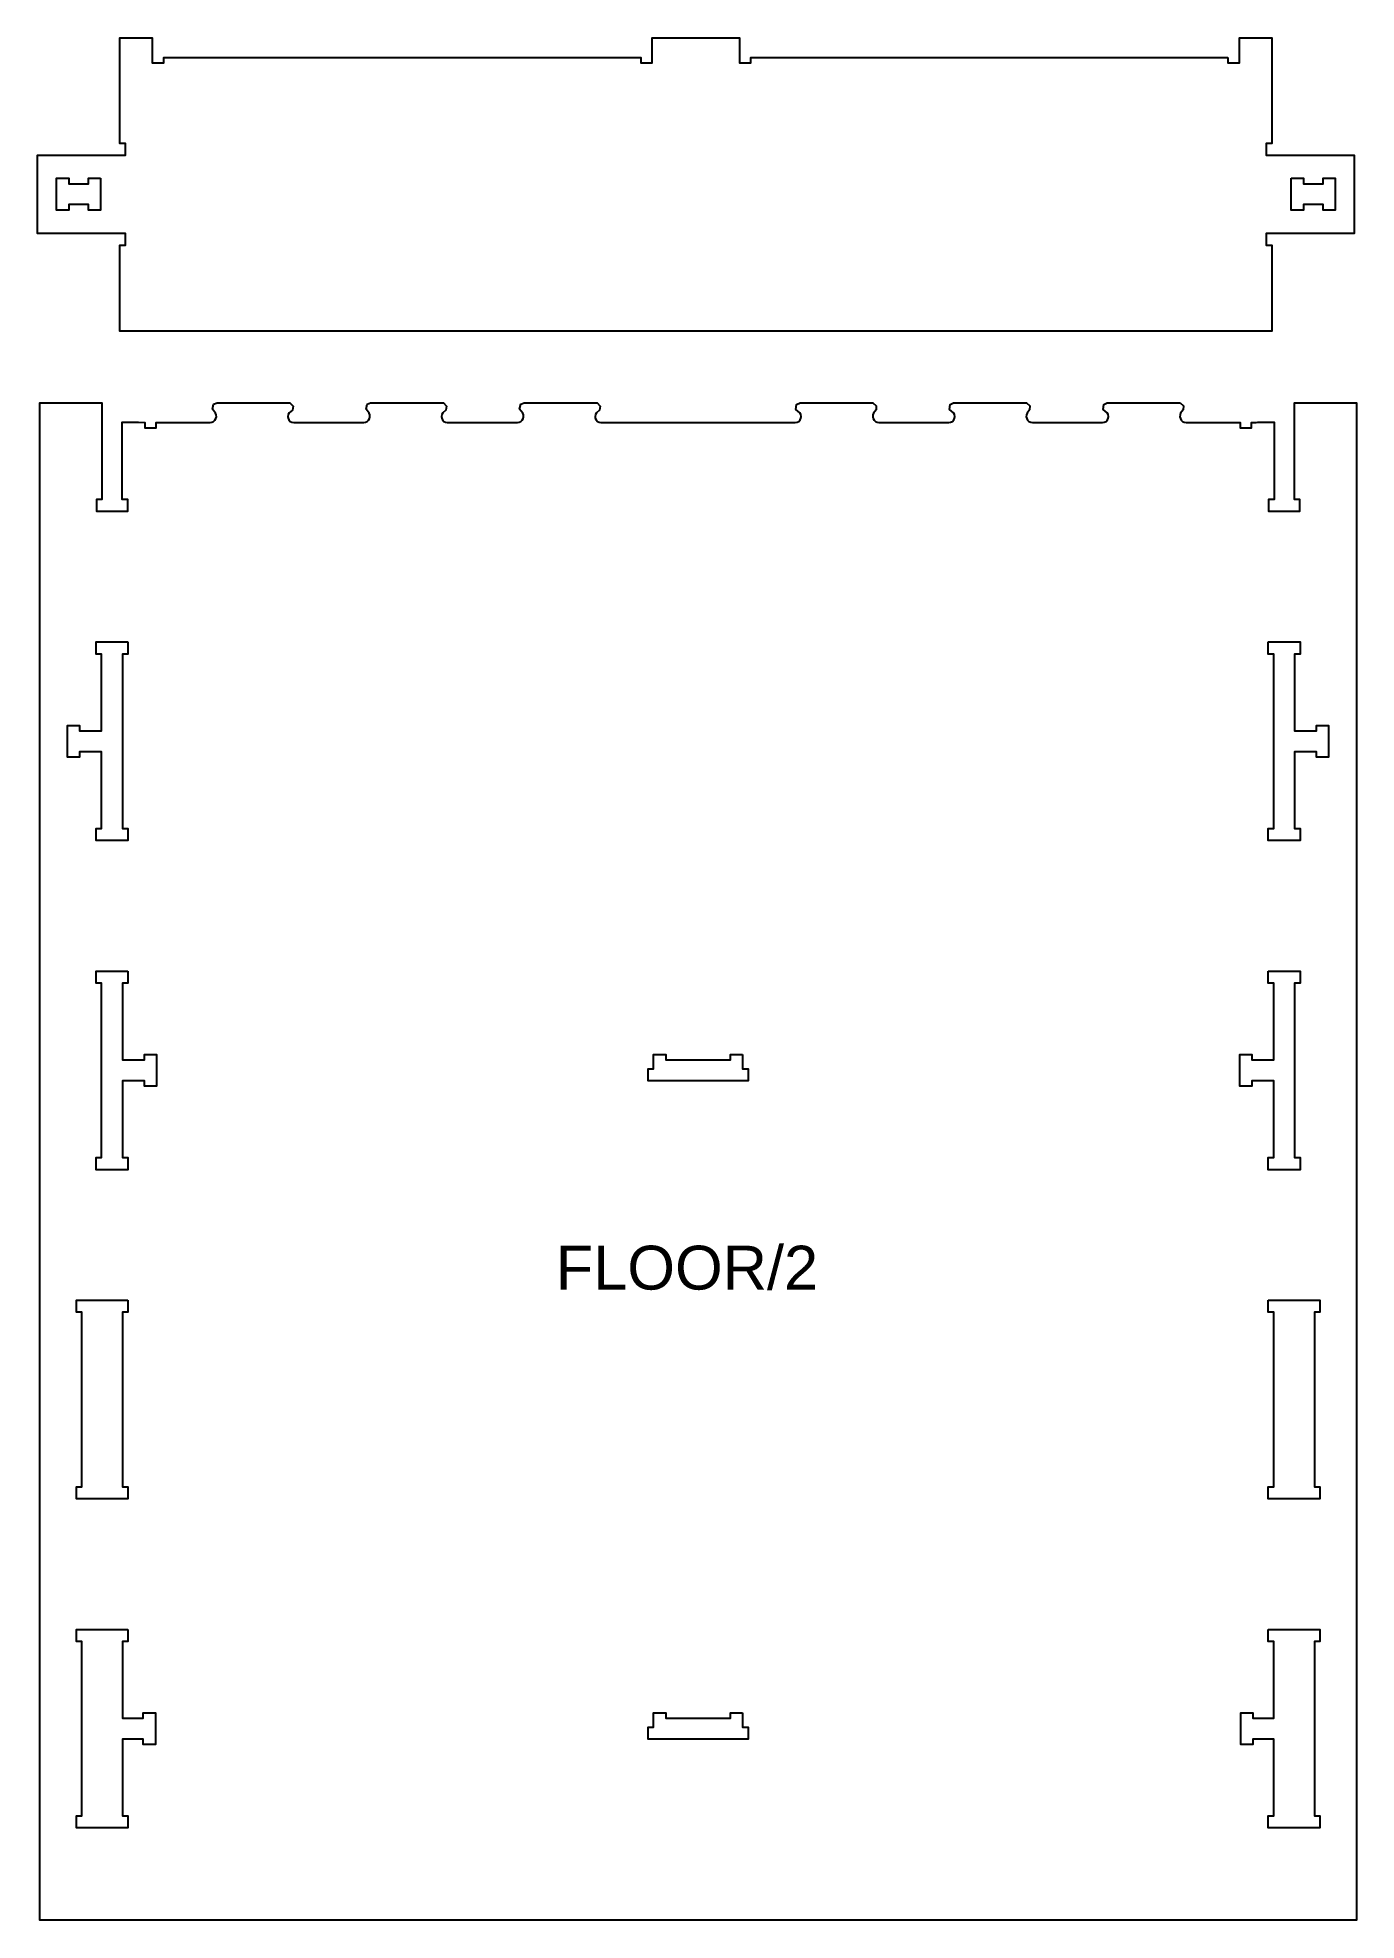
# Model space of a CAD drawing. Header units: millimetres. Extents: x 99 to 1301, y 142 to 1858.
import ezdxf

# ---------------------------------------------------------------- set-up
doc = ezdxf.new("R2010")
doc.units = ezdxf.units.MM
for name, color, linetype, true_color in [('1_ANYTOOL_1MMDEEP_INSIDE', 2, 'Continuous', 0xffff00), ('3_ANYTOOL_CUTTHROUGH_INSID', 4, 'Continuous', 0x00ffff), ('6_ANYTOOL_CUTTHROUGH_OUTSI', 5, 'Continuous', 0x0000ff)]:
    doc.layers.add(name, color=color, linetype=linetype, true_color=true_color)
doc.styles.add('textstyle11', font='standard')

msp = doc.modelspace()

# ---------------------------------------------------------------- linework, layer by layer
at = {"layer": '3_ANYTOOL_CUTTHROUGH_INSID'}
for points in [[(156.5, 1729.8), (156.5, 1700.8), (145.5, 1700.8), (145.5, 1705.8), (127.5, 1705.8), (127.5, 1700.8), (116.5, 1700.8), (116.5, 1729.8), (127.5, 1729.8), (127.5, 1724.8), (145.5, 1724.8), (145.5, 1729.8)], [(1241.5, 1729.8), (1252.5, 1729.8), (1252.5, 1724.8), (1270.5, 1724.8), (1270.5, 1729.8), (1281.5, 1729.8), (1281.5, 1700.8), (1270.5, 1700.8), (1270.5, 1705.8), (1252.5, 1705.8), (1252.5, 1700.8), (1241.5, 1700.8)], [(181.5, 1307.2), (181.5, 1296.2), (176.5, 1296.2), (176.5, 1137.2), (181.5, 1137.2), (181.5, 1126.2), (152.5, 1126.2), (152.5, 1137.2), (157.5, 1137.2), (157.5, 1207.2), (137.5, 1207.2), (137.5, 1202.2), (126.5, 1202.2), (126.5, 1231.2), (137.5, 1231.2), (137.5, 1226.2), (157.5, 1226.2), (157.5, 1296.2), (152.5, 1296.2), (152.5, 1307.2)], [(1220.5, 1307.2), (1249.5, 1307.2), (1249.5, 1296.2), (1244.5, 1296.2), (1244.5, 1226.2), (1264.5, 1226.2), (1264.5, 1231.2), (1275.5, 1231.2), (1275.5, 1202.2), (1264.5, 1202.2), (1264.5, 1207.2), (1244.5, 1207.2), (1244.5, 1137.2), (1249.5, 1137.2), (1249.5, 1126.2), (1220.5, 1126.2), (1220.5, 1137.2), (1225.5, 1137.2), (1225.5, 1296.2), (1220.5, 1296.2)], [(181.5, 1007.2), (181.5, 996.2), (176.5, 996.2), (176.5, 926.2), (196.5, 926.2), (196.5, 931.2), (207.5, 931.2), (207.5, 902.2), (196.5, 902.2), (196.5, 907.2), (176.5, 907.2), (176.5, 837.2), (181.5, 837.2), (181.5, 826.2), (152.5, 826.2), (152.5, 837.2), (157.5, 837.2), (157.5, 996.2), (152.5, 996.2), (152.5, 1007.2)], [(1220.5, 1007.2), (1249.5, 1007.2), (1249.5, 996.2), (1244.5, 996.2), (1244.5, 837.2), (1249.5, 837.2), (1249.5, 826.2), (1220.5, 826.2), (1220.5, 837.2), (1225.5, 837.2), (1225.5, 907.2), (1205.5, 907.2), (1205.5, 902.2), (1194.5, 902.2), (1194.5, 931.2), (1205.5, 931.2), (1205.5, 926.2), (1225.5, 926.2), (1225.5, 996.2), (1220.5, 996.2)], [(741.5, 931.2), (741.5, 918.2), (746.5, 918.2), (746.5, 907.2), (655.5, 907.2), (655.5, 918.2), (660.5, 918.2), (660.5, 931.2), (671.5, 931.2), (671.5, 926.2), (730.5, 926.2), (730.5, 931.2)], [(181.5, 707.2), (181.5, 696.2), (176.5, 696.2), (176.5, 537.2), (181.5, 537.2), (181.5, 526.2), (134.5, 526.2), (134.5, 537.2), (139.5, 537.2), (139.5, 696.2), (134.5, 696.2), (134.5, 707.2)], [(1220.5, 707.2), (1267.5, 707.2), (1267.5, 696.2), (1262.5, 696.2), (1262.5, 537.2), (1267.5, 537.2), (1267.5, 526.2), (1220.5, 526.2), (1220.5, 537.2), (1225.5, 537.2), (1225.5, 696.2), (1220.5, 696.2)], [(181.5, 407.2), (181.5, 396.2), (176.5, 396.2), (176.5, 326.2), (195.5, 326.2), (195.5, 331.2), (206.5, 331.2), (206.5, 302.2), (195.5, 302.2), (195.5, 307.2), (176.5, 307.2), (176.5, 237.2), (181.5, 237.2), (181.5, 226.2), (134.5, 226.2), (134.5, 237.2), (139.5, 237.2), (139.5, 396.2), (134.5, 396.2), (134.5, 407.2)], [(1220.5, 407.2), (1267.5, 407.2), (1267.5, 396.2), (1262.5, 396.2), (1262.5, 237.2), (1267.5, 237.2), (1267.5, 226.2), (1220.5, 226.2), (1220.5, 237.2), (1225.5, 237.2), (1225.5, 307.2), (1206.5, 307.2), (1206.5, 302.2), (1195.5, 302.2), (1195.5, 331.2), (1206.5, 331.2), (1206.5, 326.2), (1225.5, 326.2), (1225.5, 396.2), (1220.5, 396.2)], [(741.5, 331.2), (741.5, 318.2), (746.5, 318.2), (746.5, 307.2), (655.5, 307.2), (655.5, 318.2), (660.5, 318.2), (660.5, 331.2), (671.5, 331.2), (671.5, 326.2), (730.5, 326.2), (730.5, 331.2)]]:
    msp.add_lwpolyline(points, close=True, dxfattribs=at)
at = {"layer": '6_ANYTOOL_CUTTHROUGH_OUTSI'}
for points in [[(1183.7, 1840), (1183.7, 1835), (1194.2, 1835), (1194.2, 1858), (1223.7, 1858), (1223.7, 1761.5), (1218.7, 1761.5), (1218.7, 1751), (1298.7, 1751), (1298.7, 1679.5), (1218.7, 1679.5), (1218.7, 1669), (1223.7, 1669), (1223.7, 1590.5), (174.2, 1590.5), (174.2, 1669), (179.2, 1669), (179.2, 1679.5), (99.2, 1679.5), (99.2, 1751), (179.2, 1751), (179.2, 1761.5), (174.2, 1761.5), (174.2, 1858), (203.7, 1858), (203.7, 1835), (214.2, 1835), (214.2, 1840), (648.7, 1840), (648.7, 1835), (659.2, 1835), (659.2, 1858), (738.7, 1858), (738.7, 1835), (749.2, 1835), (749.2, 1840)], [(1140.2, 1525.2), (1143.2, 1522.4), (1143, 1518.8), (1140.7, 1515.8), (1140.1, 1514.2), (1140, 1512.4), (1140.4, 1510.8), (1141.2, 1509.4), (1142.5, 1508.2), (1144, 1507.5), (1145.7, 1507.2), (1194.8, 1507.2), (1194.8, 1502.5), (1205.3, 1502.5), (1205.3, 1507.2), (1209.4, 1507.2), (1211, 1507.5), (1225.8, 1507.5), (1225.8, 1437), (1220.8, 1437), (1220.8, 1426.5), (1249.3, 1426.5), (1249.3, 1437), (1244.3, 1437), (1244.3, 1525.2), (1300.8, 1525.2), (1300.8, 142), (101.3, 142), (101.3, 1525.2), (157.8, 1525.2), (157.8, 1437), (152.8, 1437), (152.8, 1426.5), (181.3, 1426.5), (181.3, 1437), (176.3, 1437), (176.3, 1507.5), (191.1, 1507.5), (196.8, 1507.2), (196.8, 1502.5), (207.3, 1502.5), (207.3, 1507.2), (256.4, 1507.2), (258, 1507.5), (259.6, 1508.2), (260.8, 1509.4), (261.7, 1510.8), (262.1, 1512.4), (262, 1514.2), (261.4, 1515.8), (258.5, 1519.4), (259.6, 1523.8), (262.7, 1525.2), (329.1, 1525.2), (332, 1522.2), (331.3, 1518.6), (328.4, 1516), (327.6, 1514.5), (327.2, 1512.8), (327.4, 1511.1), (328.2, 1509.6), (329.4, 1508.3), (330.9, 1507.5), (332.6, 1507.2), (396.3, 1507.2), (397.9, 1507.5), (399.5, 1508.2), (400.8, 1509.4), (401.6, 1510.8), (402, 1512.4), (401.9, 1514.2), (401.3, 1515.8), (398.5, 1519.4), (399.5, 1523.8), (402.6, 1525.2), (469.1, 1525.2), (471.9, 1522.2), (471.2, 1518.6), (468.4, 1516), (467.5, 1514.5), (467.2, 1512.8), (467.4, 1511.1), (468.1, 1509.6), (469.3, 1508.3), (470.9, 1507.5), (472.5, 1507.2), (536.3, 1507.2), (537.9, 1507.5), (539.5, 1508.2), (540.7, 1509.4), (541.6, 1510.8), (542, 1512.4), (541.9, 1514.2), (541.3, 1515.8), (538.4, 1519.4), (539.5, 1523.8), (542.6, 1525.2), (609, 1525.2), (611.9, 1522.2), (611.2, 1518.6), (608.3, 1516), (607.5, 1514.5), (607.1, 1512.8), (607.3, 1511.1), (608.1, 1509.6), (609.3, 1508.3), (610.8, 1507.5), (612.5, 1507.2), (789.5, 1507.2), (791.2, 1507.5), (792.8, 1508.3), (794, 1509.6), (794.7, 1511.1), (794.9, 1512.8), (794.6, 1514.5), (793.7, 1516), (790.2, 1519.1), (790.8, 1523.6), (793.9, 1525.2), (860.3, 1525.2), (863.3, 1522.4), (863.1, 1518.8), (860.8, 1515.8), (860.2, 1514.2), (860.1, 1512.4), (860.5, 1510.8), (861.3, 1509.4), (862.6, 1508.2), (864.1, 1507.5), (865.8, 1507.2), (929.5, 1507.2), (931.1, 1507.5), (932.7, 1508.3), (933.9, 1509.6), (934.6, 1511.1), (934.9, 1512.8), (934.5, 1514.5), (933.6, 1516), (930.2, 1519.1), (930.8, 1523.6), (933.8, 1525.2), (1000.2, 1525.2), (1003.3, 1522.4), (1003, 1518.8), (1000.7, 1515.8), (1000.1, 1514.2), (1000, 1512.4), (1000.4, 1510.8), (1001.2, 1509.4), (1002.5, 1508.2), (1004.1, 1507.5), (1005.7, 1507.2), (1069.4, 1507.2), (1071.1, 1507.5), (1072.7, 1508.3), (1073.9, 1509.6), (1074.6, 1511.1), (1074.8, 1512.8), (1074.5, 1514.5), (1073.6, 1516), (1070.1, 1519.1), (1070.7, 1523.6), (1073.8, 1525.2)]]:
    msp.add_lwpolyline(points, close=True, dxfattribs=at)

# ---------------------------------------------------------------- texts
at = {"layer": '1_ANYTOOL_1MMDEEP_INSIDE', "insert": (571.3, 756.9), "char_height": 40, "width": 269.639, "attachment_point": 1, "style": 'textstyle11'}
msp.add_mtext('\\fArial;FLOOR/2', dxfattribs=at)

doc.saveas('drawing.dxf')
